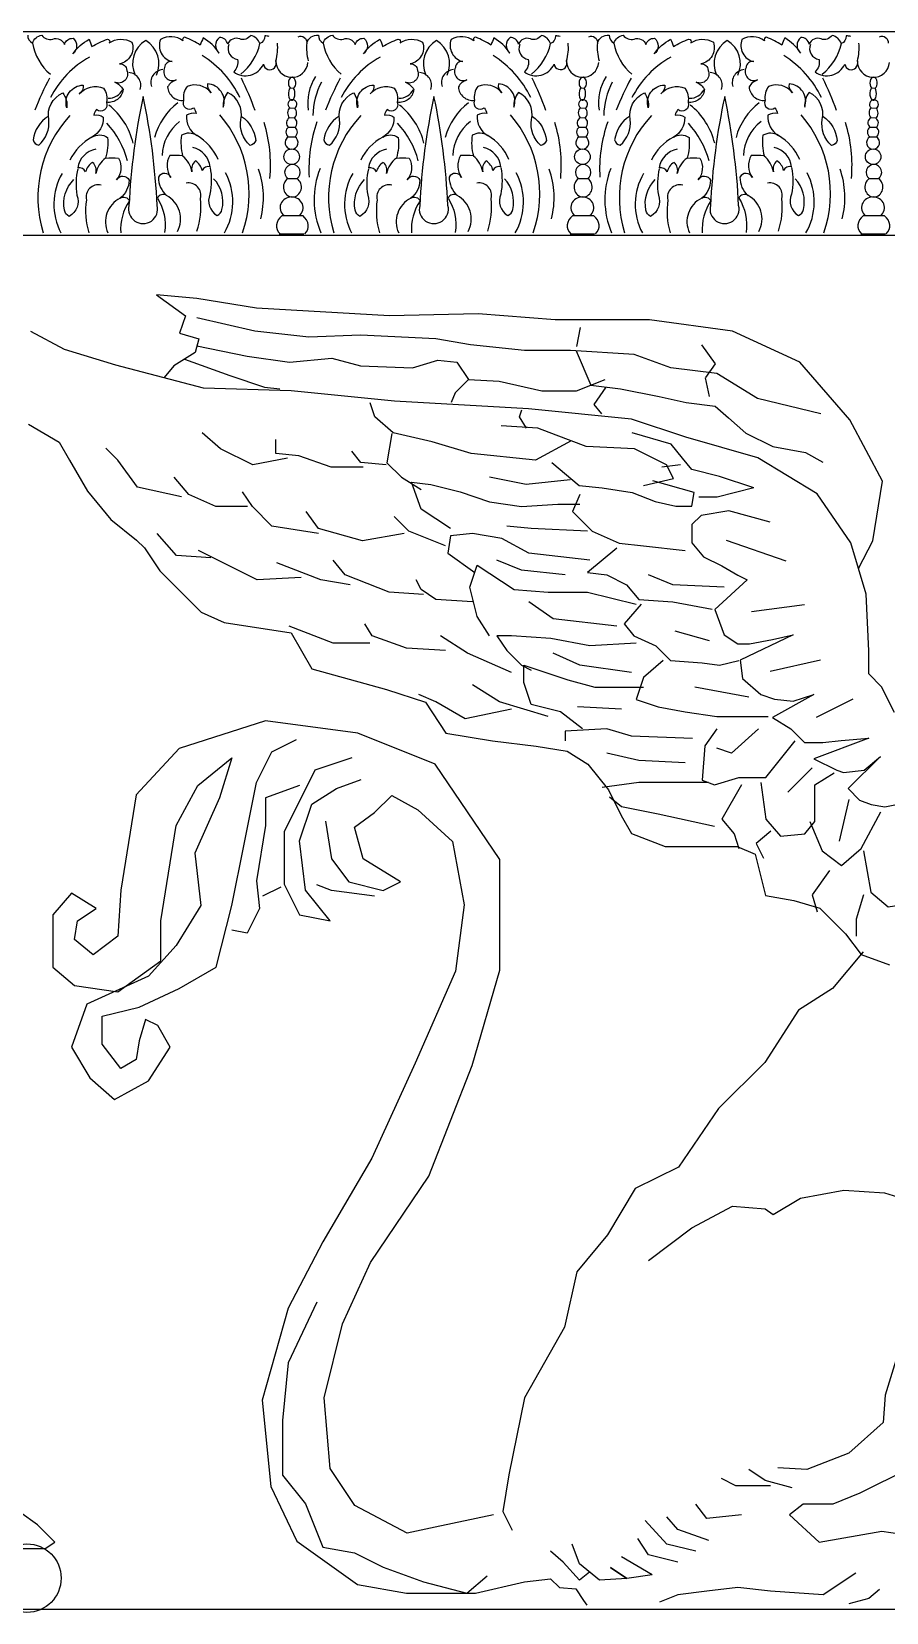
# Model space of a CAD drawing. Extents: x 225 to 2401, y 148 to 3508.
# Drawn here: x 1022.2 to 1190.1, y 2697.9 to 3008.5 of the extents above; entities that cross this region are included whole.
import ezdxf

# ---------------------------------------------------------------- set-up
doc = ezdxf.new("R2010")
doc.units = 0
doc.header["$LTSCALE"] = 10
doc.header["$MEASUREMENT"] = 0
doc.layers.add('7', color=7, linetype='CONTINUOUS')
doc.layers.add('BH', color=3, linetype='CONTINUOUS')

msp = doc.modelspace()

# ---------------------------------------------------------------- linework, layer by layer
at = {"layer": '7'}
for p, q in [((497.43, 3008.47), (1384.05, 3008.47)), ((527.43, 2968.47), (1389.6, 2968.47)), ((487.43, 2698.47), (1429, 2698.47))]:
    msp.add_line(p, q, dxfattribs=at)
at = {"layer": 'BH'}
for p, q in [((1073.01, 2997.43), (1073.69, 2997.34)), ((1130.12, 2997.43), (1130.81, 2997.34)), ((1187.23, 2997.43), (1187.92, 2997.34)), ((1073.85, 2991.46), (1072.88, 2991.52)), ((1072.93, 2993.48), (1073.93, 2993.43)), ((1130.97, 2991.46), (1129.99, 2991.52)), ((1130.04, 2993.48), (1131.04, 2993.43)), ((1188.08, 2991.46), (1187.11, 2991.52)), ((1187.16, 2993.48), (1188.15, 2993.43)), ((1072.7, 2989.68), (1073.93, 2989.68)), ((1129.82, 2989.68), (1131.04, 2989.68)), ((1186.93, 2989.68), (1188.15, 2989.68)), ((1072.71, 2987.78), (1073.91, 2987.78)), ((1129.82, 2987.78), (1131.03, 2987.78)), ((1186.94, 2987.78), (1188.14, 2987.78)), ((1072.56, 2979.58), (1074.37, 2979.58)), ((1129.68, 2979.58), (1131.49, 2979.58)), ((1186.79, 2979.58), (1188.6, 2979.58)), ((1071.43, 2972.31), (1075.5, 2972.31)), ((1128.54, 2972.31), (1132.61, 2972.31)), ((1185.66, 2972.31), (1189.73, 2972.31)), ((1070.89, 2968.74), (1075.72, 2968.74)), ((1128, 2968.74), (1132.84, 2968.74)), ((1185.12, 2968.74), (1189.95, 2968.74))]:
    msp.add_line(p, q, dxfattribs=at)
for points in [[(1021.47, 3007.77, 0.302947), (1022.39, 3006.23, -0.267769), (1024.23, 3007.77, 0.320201), (1026.38, 3007, -0.413917), (1028.69, 3005.93, -0.358749), (1030.38, 3007.15, -0.480097), (1030.31, 3004.08, -0.117233), (1033.54, 3006.96, -0.029411), (1034.08, 3005.52, -0.069387), (1037.13, 3006.96, -0.618313), (1037.49, 3006.24, -0.299925), (1041.93, 3006.37, -0.456104), (1039.47, 3002.11, -0.463773), (1040.91, 3000.86, -0.692986), (1038.57, 2998.52, -0.194352), (1040.19, 2997.09, -0.42783), (1036.95, 2994.58, -0.780584), (1034.98, 2993.14, 0.133997), (1034.44, 2992.06, -0.199452), (1036.3, 2991.66, -0.293733), (1034.09, 2987.73, -0.295023), (1037.15, 2987.68, -0.100371), (1036.77, 2983.63, -0.049108), (1039.29, 2983.63, -0.301721), (1038.93, 2979.32, -0.652797), (1041.37, 2979.27, -0.220319), (1039.65, 2975.74, -0.467713), (1041.44, 2975.2, 0.168884), (1039.75, 2968.92, 0.168884)], [(1068.93, 3007.5, 0.106247), (1068.04, 3007.61, -0.302947), (1067.07, 3006.11, 0.267769), (1065.28, 3007.71, -0.320201), (1063.11, 3007.02, 0.413917), (1060.76, 3006.03, 0.358749), (1059.12, 3007.31, 0.480097), (1059.08, 3004.24, 0.117233), (1055.95, 3007.23, 0.029411), (1055.36, 3005.81, 0.069387), (1052.36, 3007.35, 0.618313), (1051.97, 3006.65, 0.299925), (1047.55, 3006.93, 0.456104), (1049.85, 3002.59, 0.463773), (1048.37, 3001.39, 0.692986), (1050.63, 2998.97, 0.194352), (1048.96, 2997.6, 0.42783), (1052.1, 2994.97, 0.780584), (1054.03, 2993.47, -0.133997), (1054.53, 2992.37, 0.199452), (1052.65, 2992.04, 0.293733), (1054.73, 2988.03, 0.295023), (1051.67, 2988.09, 0.100371), (1051.9, 2984.03, 0.049108), (1049.39, 2984.12, 0.301721), (1049.59, 2979.8, 0.652797), (1047.15, 2979.84, 0.220319), (1048.75, 2976.24, 0.467713), (1046.94, 2975.76, -0.179513), (1048.36, 2969.02)], [(1074.59, 3007.46, -0.573429), (1076.28, 3006.23, -0.36977), (1078.58, 3007.77, 0.302947), (1079.5, 3006.23, -0.267769), (1081.34, 3007.77, 0.320201), (1083.5, 3007, -0.413917), (1085.8, 3005.93, -0.358749), (1087.49, 3007.15, -0.480097), (1087.42, 3004.08, -0.117233), (1090.66, 3006.96, -0.029411), (1091.19, 3005.52, -0.069387), (1094.25, 3006.96, -0.618313), (1094.61, 3006.24, -0.299925), (1099.04, 3006.37, -0.456104), (1096.58, 3002.11, -0.463773), (1098.02, 3000.86, -0.692986), (1095.68, 2998.52, -0.194352), (1097.3, 2997.09, -0.42783), (1094.07, 2994.58, -0.780584), (1092.09, 2993.14, 0.133997), (1091.55, 2992.06, -0.199452), (1093.42, 2991.66, -0.293733), (1091.2, 2987.73, -0.295023), (1094.27, 2987.68, -0.100371), (1093.89, 2983.63, -0.049108), (1096.4, 2983.63, -0.301721), (1096.04, 2979.32, -0.652797), (1098.49, 2979.27, -0.220319), (1096.76, 2975.74, -0.467713), (1098.56, 2975.2, 0.168884), (1096.86, 2968.92, 0.168884)], [(1126.04, 3007.5, 0.106247), (1125.16, 3007.61, -0.302947), (1124.18, 3006.11, 0.267769), (1122.39, 3007.71, -0.320201), (1120.22, 3007.02, 0.413917), (1117.88, 3006.03, 0.358749), (1116.23, 3007.31, 0.480097), (1116.19, 3004.24, 0.117233), (1113.06, 3007.23, 0.029411), (1112.47, 3005.81, 0.069387), (1109.47, 3007.35, 0.618313), (1109.09, 3006.65, 0.299925), (1104.66, 3006.93, 0.456104), (1106.97, 3002.59, 0.463773), (1105.49, 3001.39, 0.692986), (1107.74, 2998.97, 0.194352), (1106.07, 2997.6, 0.42783), (1109.22, 2994.97, 0.780584), (1111.14, 2993.47, -0.133997), (1111.64, 2992.37, 0.199452), (1109.77, 2992.04, 0.293733), (1111.84, 2988.03, 0.295023), (1108.78, 2988.09, 0.100371), (1109.01, 2984.03, 0.049108), (1106.5, 2984.12, 0.301721), (1106.71, 2979.8, 0.652797), (1104.27, 2979.84, 0.220319), (1105.86, 2976.24, 0.467713), (1104.05, 2975.76, -0.179513), (1105.47, 2969.02)], [(1131.7, 3007.46, -0.573429), (1133.39, 3006.23, -0.36977), (1135.69, 3007.77, 0.302947), (1136.62, 3006.23, -0.267769), (1138.46, 3007.77, 0.320201), (1140.61, 3007, -0.413917), (1142.91, 3005.93, -0.358749), (1144.6, 3007.15, -0.480097), (1144.54, 3004.08, -0.117233), (1147.77, 3006.96, -0.029411), (1148.31, 3005.52, -0.069387), (1151.36, 3006.96, -0.618313), (1151.72, 3006.24, -0.299925), (1156.16, 3006.37, -0.456104), (1153.7, 3002.11, -0.463773), (1155.13, 3000.86, -0.692986), (1152.8, 2998.52, -0.194352), (1154.41, 2997.09, -0.42783), (1151.18, 2994.58, -0.780584), (1149.21, 2993.14, 0.133997), (1148.67, 2992.06, -0.199452), (1150.53, 2991.66, -0.293733), (1148.31, 2987.73, -0.295023), (1151.38, 2987.68, -0.100371), (1151, 2983.63, -0.049108), (1153.52, 2983.63, -0.301721), (1153.16, 2979.32, -0.652797), (1155.6, 2979.27, -0.220319), (1153.88, 2975.74, -0.467713), (1155.67, 2975.2, 0.168884), (1153.98, 2968.92, 0.168884)], [(1183.16, 3007.5, 0.106247), (1182.27, 3007.61, -0.302947), (1181.3, 3006.11, 0.267769), (1179.51, 3007.71, -0.320201), (1177.33, 3007.02, 0.413917), (1174.99, 3006.03, 0.358749), (1173.35, 3007.31, 0.480097), (1173.31, 3004.24, 0.117233), (1170.18, 3007.23, 0.029411), (1169.59, 3005.81, 0.069387), (1166.59, 3007.35, 0.618313), (1166.2, 3006.65, 0.299925), (1161.77, 3006.93, 0.456104), (1164.08, 3002.59, 0.463773), (1162.6, 3001.39, 0.692986), (1164.85, 2998.97, 0.194352), (1163.19, 2997.6, 0.42783), (1166.33, 2994.97, 0.780584), (1168.26, 2993.47, -0.133997), (1168.76, 2992.37, 0.199452), (1166.88, 2992.04, 0.293733), (1168.96, 2988.03, 0.295023), (1165.89, 2988.09, 0.100371), (1166.13, 2984.03, 0.049108), (1163.61, 2984.12, 0.301721), (1163.82, 2979.8, 0.652797), (1161.38, 2979.84, 0.220319), (1162.98, 2976.24, 0.467713), (1161.16, 2975.76, -0.179513), (1162.59, 2969.02)], [(1188.81, 3007.46, -0.573429), (1190.5, 3006.23, -0.36977)], [(1061, 3005.93, 0.489215), (1062.69, 3003.01, -0.259356), (1061.93, 3000.56, 0.482736), (1067.76, 3002.09, 1.111791), (1070.22, 3002.7, 0.967638), (1076.52, 3002.4)], [(1118.12, 3005.93, 0.489215), (1119.81, 3003.01, -0.259356), (1119.04, 3000.56, 0.482736), (1124.88, 3002.09, 1.111791), (1127.33, 3002.7, 0.967638), (1133.63, 3002.4)], [(1175.23, 3005.93, 0.489215), (1176.92, 3003.01, -0.259356), (1176.15, 3000.56, 0.482736), (1181.99, 3002.09, 1.111791), (1184.45, 3002.7, 0.967638), (1190.75, 3002.4)], [(1025.46, 2991.81, 0.218051), (1022.54, 2987.21, 0.291227), (1023.62, 2986.13, 0.247652), (1025.61, 2991.2, -0.353304), (1028.38, 2996.41, -0.188849), (1029.15, 2993.5, -0.504035), (1032.37, 2997.95, -0.287044), (1031.6, 2996.26, -0.324874), (1036.37, 2997.33, -0.203571), (1036.95, 2994.58)], [(1063.49, 2991.81, -0.218051), (1066.25, 2987.1, -0.291227), (1065.14, 2986.07, -0.247652), (1063.32, 2991.2, 0.353304), (1060.74, 2996.51, 0.188849), (1059.87, 2993.62, 0.504035), (1056.8, 2998.18, 0.287044), (1057.51, 2996.47, 0.324874), (1052.79, 2997.71, 0.203571), (1052.1, 2994.97)], [(1082.57, 2991.81, 0.218051), (1079.66, 2987.21, 0.291227), (1080.73, 2986.13, 0.247652), (1082.73, 2991.2, -0.353304), (1085.49, 2996.41, -0.188849), (1086.26, 2993.5, -0.504035), (1089.49, 2997.95, -0.287044), (1088.72, 2996.26, -0.324874), (1093.48, 2997.33, -0.203571), (1094.07, 2994.58)], [(1120.61, 2991.81, -0.218051), (1123.36, 2987.1, -0.291227), (1122.25, 2986.07, -0.247652), (1120.43, 2991.2, 0.353304), (1117.85, 2996.51, 0.188849), (1116.98, 2993.62, 0.504035), (1113.92, 2998.18, 0.287044), (1114.62, 2996.47, 0.324874), (1109.9, 2997.71, 0.203571), (1109.22, 2994.97)], [(1139.69, 2991.81, 0.218051), (1136.77, 2987.21, 0.291227), (1137.84, 2986.13, 0.247652), (1139.84, 2991.2, -0.353304), (1142.61, 2996.41, -0.188849), (1143.37, 2993.5, -0.504035), (1146.6, 2997.95, -0.287044), (1145.83, 2996.26, -0.324874), (1150.59, 2997.33, -0.203571), (1151.18, 2994.58)], [(1177.72, 2991.81, -0.218051), (1180.48, 2987.1, -0.291227), (1179.36, 2986.07, -0.247652), (1177.55, 2991.2, 0.353304), (1174.97, 2996.51, 0.188849), (1174.1, 2993.62, 0.504035), (1171.03, 2998.18, 0.287044), (1171.74, 2996.47, 0.324874), (1167.02, 2997.71, 0.203571), (1166.33, 2994.97)], [(1031.3, 2981.53, 0.096318), (1031.14, 2976.31, -0.374381), (1029.61, 2972.17, -0.265598), (1028.69, 2973.4, -0.255221), (1030.53, 2979.38, -0.255221)], [(1057.3, 2981.74, -0.096318), (1057.27, 2976.52, 0.374381), (1058.66, 2972.32, 0.265598), (1059.63, 2973.52, 0.255221), (1057.99, 2979.56, 0.255221)], [(1088.41, 2981.53, 0.096318), (1088.26, 2976.31, -0.374381), (1086.72, 2972.17, -0.265598), (1085.8, 2973.4, -0.255221), (1087.64, 2979.38, -0.255221)], [(1114.41, 2981.74, -0.096318), (1114.39, 2976.52, 0.374381), (1115.78, 2972.32, 0.265598), (1116.74, 2973.52, 0.255221), (1115.11, 2979.56, 0.255221)], [(1145.52, 2981.53, 0.096318), (1145.37, 2976.31, -0.374381), (1143.83, 2972.17, -0.265598), (1142.91, 2973.4, -0.255221), (1144.76, 2979.38, -0.255221)], [(1171.53, 2981.74, -0.096318), (1171.5, 2976.52, 0.374381), (1172.89, 2972.32, 0.265598), (1173.85, 2973.52, 0.255221), (1172.22, 2979.56, 0.255221)]]:
    msp.add_lwpolyline(points, format="xyb", dxfattribs=at)
for points in [[(1044.16, 2995.75, 0.041023), (1041.36, 2974.31, 1.289902), (1046.9, 2974.31, 0.038997)], [(1101.28, 2995.75, 0.041023), (1098.48, 2974.31, 1.289902), (1104.02, 2974.31, 0.038997)], [(1158.39, 2995.75, 0.041023), (1155.59, 2974.31, 1.289902), (1161.13, 2974.31, 0.038997)]]:
    msp.add_lwpolyline(points, format="xyb", close=True, dxfattribs=at)
at = {"layer": 'BH', "color": 7}
for points in [[(1184.66, 2902.99), (1187.51, 2908.4), (1189.4, 2920.11), (1182.97, 2932.21), (1173.13, 2943.54), (1159.89, 2949.59), (1143.62, 2951.86), (1125.09, 2951.86), (1109.95, 2952.99), (1092.55, 2952.61), (1066.44, 2954.12), (1054.72, 2956.01), (1046.77, 2956.77), (1052.45, 2952.61), (1051.31, 2949.21), (1055.09, 2948.08), (1054.34, 2945.43), (1050.18, 2942.79), (1048.28, 2940.52)], [(1191.75, 2874.66), (1189.22, 2879.72), (1186.69, 2882.25), (1186.69, 2886.8), (1186.18, 2897.93), (1183.14, 2908.05), (1176.56, 2917.66), (1164.91, 2924.74), (1150.73, 2928.79), (1140.1, 2932.33), (1119.84, 2934.36), (1093.5, 2935.87), (1073.24, 2937.9), (1056.02, 2938.4), (1038.8, 2942.95), (1028.68, 2945.99), (1022.09, 2949.53)], [(1021.59, 2931.32), (1027.66, 2927.78), (1029.69, 2924.24), (1033.23, 2918.17), (1037.79, 2912.6), (1042.86, 2908.56), (1044.38, 2907.04), (1047.41, 2902.49), (1055.52, 2894.39), (1060.08, 2892.37), (1073.24, 2890.35), (1077.3, 2883.26), (1091.98, 2879.22), (1099.58, 2876.69), (1103.63, 2870.62), (1112.75, 2869.1), (1121.36, 2868.09), (1127.43, 2867.08), (1131.49, 2864.55), (1135.54, 2859.49), (1138.07, 2854.43), (1140.1, 2850.89), (1146.68, 2848.36), (1160.86, 2848.36), (1164.4, 2846.84), (1166.43, 2838.75), (1172, 2837.74), (1177.07, 2836.22), (1182.13, 2831.16), (1185.17, 2827.11), (1190.74, 2825.09)], [(1112.99, 2717.04), (1101.49, 2714.62), (1096.04, 2713.41), (1085.75, 2718.85), (1080.91, 2726.11), (1079.7, 2740.02), (1083.33, 2754.53), (1088.78, 2766.62), (1100.28, 2783.55), (1108.75, 2805.31), (1114.2, 2824.05), (1114.2, 2845.82), (1101.49, 2864.56), (1086.35, 2870.61), (1068.2, 2873.02), (1051.25, 2867.58), (1042.77, 2858.51), (1039.75, 2839.77), (1039.14, 2830.7), (1034.3, 2827.08), (1030.67, 2830.1), (1031.27, 2833.73), (1034.9, 2836.14), (1030.06, 2839.17), (1026.43, 2834.94), (1026.43, 2824.66), (1030.67, 2821.03), (1039.14, 2819.82), (1047.62, 2825.87), (1047.62, 2833.73), (1050.64, 2852.47), (1054.88, 2860.33), (1061.54, 2865.77)], [(1061.54, 2865.77), (1059.12, 2857.91), (1054.27, 2847.03), (1055.48, 2836.75), (1050.64, 2828.89), (1045.19, 2822.84), (1033.09, 2817.4), (1030.06, 2808.94), (1033.69, 2802.89), (1038.54, 2798.66), (1045.19, 2802.29), (1049.43, 2808.94), (1047.01, 2813.17), (1044.59, 2814.38), (1043.38, 2810.15), (1042.77, 2806.52), (1039.75, 2804.71), (1036.11, 2809.54), (1036.11, 2814.98), (1043.38, 2816.8), (1051.25, 2820.43), (1058.51, 2824.66), (1061.54, 2836.75), (1063.96, 2848.84), (1066.38, 2860.93), (1069.41, 2866.98), (1074.25, 2869.4)], [(1085.14, 2865.77), (1077.88, 2863.35), (1071.83, 2851.26), (1071.83, 2840.98), (1074.85, 2834.94), (1080.91, 2833.73), (1076.06, 2839.77), (1074.85, 2849.45), (1077.27, 2856.7), (1082.12, 2859.72), (1086.96, 2861.54)], [(1074.85, 2860.33), (1068.2, 2857.91), (1068.2, 2852.47), (1066.38, 2841.59), (1066.98, 2836.14), (1064.56, 2831.31), (1061.54, 2831.91)], [(1094.72, 2841.41), (1087.35, 2845.94), (1085.65, 2852.17), (1089.62, 2855), (1093.02, 2858.39), (1098.12, 2855.56), (1104.92, 2849.34), (1107.18, 2836.89), (1105.48, 2823.87), (1097.55, 2805.76), (1089.05, 2787.09), (1079.42, 2770.67), (1072.62, 2757.66), (1067.52, 2739.55), (1069.22, 2722.57), (1074.32, 2711.82), (1086.22, 2703.33), (1095.85, 2701.63), (1109.45, 2701.63), (1119.08, 2703.89), (1124.18, 2704.46)], [(1079.99, 2853.3), (1081.12, 2845.94), (1084.52, 2841.41), (1091.32, 2839.72), (1094.72, 2841.41)], [(1089.62, 2838.59), (1081.12, 2839.72), (1078.29, 2840.85)], [(1185.62, 2827.68), (1179.57, 2820.43), (1172.91, 2816.19), (1166.25, 2805.92), (1157.17, 2796.85), (1149.31, 2785.36), (1140.83, 2781.13), (1135.38, 2772.06), (1129.33, 2764.8), (1126.91, 2753.92), (1119.04, 2740.02), (1116.01, 2724.9), (1114.8, 2717.65), (1116.62, 2714.02)], [(1143.41, 2767.02), (1151.94, 2773.4), (1159.93, 2777.66), (1166.32, 2777.13), (1167.92, 2776.06), (1173.25, 2779.26), (1181.77, 2780.85), (1189.76, 2780.32), (1198.28, 2777.66)], [(1194.55, 2726.05), (1184.96, 2721.26), (1179.64, 2719.13), (1173.78, 2719.13), (1171.11, 2717), (1176.97, 2711.68), (1189.23, 2713.81), (1199.88, 2712.22)]]:
    msp.add_lwpolyline(points, dxfattribs=at)
at = {"layer": 'BH'}
for points in [[(1177.29, 2933.34), (1164.81, 2936.36), (1156.86, 2941.28), (1147.78, 2942.41), (1140.6, 2945.05), (1128.11, 2945.81), (1119.03, 2945.81), (1108.44, 2946.94), (1101.63, 2948.08), (1086.87, 2948.83), (1076.66, 2948.45), (1066.07, 2949.59), (1054.72, 2952.23)], [(1130, 2950.34), (1129.25, 2946.57)], [(1054.72, 2946.75), (1064.55, 2944.68), (1072.88, 2943.54), (1081.2, 2944.3), (1086.87, 2942.79), (1097.09, 2942.41), (1102.01, 2943.92), (1105.79, 2943.54), (1108.06, 2940.14), (1114.11, 2939.76), (1122.44, 2937.87), (1129.25, 2937.87), (1134.92, 2940.14)], [(1129.2, 2945.74), (1132.08, 2939.01), (1137.95, 2938.25), (1145.51, 2936.74), (1150.81, 2935.61), (1156.49, 2934.85), (1159.13, 2932.58), (1162.54, 2929.56), (1167.84, 2926.92), (1174.27, 2925.78), (1177.67, 2923.89)], [(1153.84, 2946.94), (1156.49, 2943.16), (1154.59, 2940.52)], [(1052.26, 2944.11), (1061.15, 2940.9), (1067.96, 2938.63), (1070.98, 2938.25)], [(1108.06, 2940.14), (1105.41, 2937.5), (1104.66, 2935.61)], [(1135.02, 2938.63), (1132.65, 2935.23), (1134.16, 2933.34)], [(1154.54, 2940.44), (1155.35, 2936.74)], [(1128.23, 2928.07), (1121.23, 2924.23), (1108.59, 2925.59), (1100.91, 2927.84), (1093.24, 2929.65), (1089.63, 2932.8), (1088.72, 2935.51)], [(1119.43, 2930.55), (1118.07, 2932.8), (1118.53, 2934.16)], [(1072.47, 2924.68), (1065.69, 2923.33), (1059.37, 2926.49), (1055.76, 2929.65)], [(1092.98, 2929.53), (1092.02, 2923.77), (1094.91, 2920.9), (1098.75, 2918.5)], [(1142.46, 2919.27), (1148.33, 2920.63), (1146.97, 2923.33), (1140.65, 2926.49), (1131.17, 2926.94), (1125.3, 2929.19), (1121.69, 2930.55), (1114.46, 2931)], [(1164.13, 2918.82), (1157.36, 2921.08), (1151.94, 2922.43), (1150.13, 2924.68), (1147.88, 2927.39), (1140.2, 2929.65)], [(1051.68, 2917.06), (1043.04, 2918.98), (1039.2, 2924.25), (1036.79, 2926.65)], [(1087.37, 2922.88), (1081.05, 2922.88), (1074.72, 2925.14), (1070.21, 2925.59), (1070.21, 2928.29)], [(1091.88, 2923.33), (1086.92, 2923.78), (1085.11, 2926.04)], [(1124.4, 2923.78), (1129.81, 2919.27), (1134.33, 2918.82), (1140.2, 2917.92), (1144.72, 2916.11), (1148.78, 2915.21), (1151.94, 2915.21), (1152.39, 2917.92), (1144.26, 2920.17)], [(1149.68, 2923.33), (1146.07, 2922.88)], [(1064.65, 2915.14), (1058.41, 2915.14), (1053.12, 2917.54), (1050.24, 2920.9)], [(1104.51, 2910.82), (1098.75, 2914.66), (1096.83, 2919.94), (1100.67, 2919.46), (1106.43, 2918.02), (1112.2, 2916.1), (1118.44, 2915.14), (1125.64, 2915.62), (1129.96, 2915.62)], [(1128.04, 2920.42), (1119.4, 2919.46), (1112.2, 2920.9)], [(1078.58, 2909.86), (1069.45, 2911.3), (1065.61, 2915.14), (1063.69, 2918.02)], [(1129.96, 2917.54), (1128.52, 2914.18), (1132.37, 2910.34), (1137.65, 2907.94), (1142.45, 2907.46), (1150.62, 2906.5)], [(1164.13, 2918.82), (1156.91, 2917.02), (1153.3, 2917.02)], [(1095.39, 2909.86), (1087.22, 2908.42), (1078.58, 2910.82), (1076.18, 2914.18)], [(1167.29, 2912.06), (1159.17, 2914.31), (1153.75, 2913.41), (1151.94, 2911.6), (1151.94, 2908), (1154.2, 2905.29), (1157.81, 2903.49), (1160.97, 2901.68), (1162.78, 2900.78), (1156.46, 2894.92), (1158.26, 2889.96), (1160.97, 2888.15), (1163.23, 2888.15), (1167.75, 2889.05), (1171.81, 2889.96), (1161.42, 2884.99), (1161.88, 2881.39), (1165.49, 2878.23), (1168.2, 2877.33), (1171.81, 2876.88), (1175.87, 2878.23), (1167.75, 2873.72), (1171.36, 2871.46), (1174.07, 2868.76), (1177.68, 2868.76), (1181.29, 2869.21), (1186.71, 2869.66), (1175.87, 2865.6), (1180.39, 2863.34), (1181.74, 2862.89), (1185.81, 2863.34), (1188.97, 2866.05), (1182.65, 2859.74), (1184.9, 2857.48), (1187.16, 2856.58), (1189.87, 2856.13), (1192.13, 2856.58)], [(1103.55, 2907.46), (1096.35, 2910.34), (1093.46, 2913.22)], [(1131.41, 2910.34), (1120.36, 2910.82), (1115.56, 2911.3)], [(1057.45, 2905.07), (1050.72, 2905.55), (1046.88, 2909.86)], [(1131.89, 2904.59), (1119.88, 2906.02), (1114.6, 2908.9), (1108.83, 2909.86), (1104.51, 2909.38), (1104.03, 2906.02), (1109.31, 2902.19)], [(1170.45, 2904.39), (1158.71, 2908.45)], [(1075.21, 2901.23), (1066.57, 2900.75), (1060.81, 2903.63), (1055.04, 2906.5)], [(1099.23, 2897.87), (1092.5, 2898.35), (1083.86, 2901.71), (1081.46, 2904.59)], [(1127.08, 2901.71), (1118.44, 2902.67), (1113.64, 2904.59)], [(1137.17, 2906.98), (1131.41, 2902.19), (1135.25, 2901.71), (1139.09, 2899.79), (1141.49, 2896.91), (1148.21, 2896.43), (1155.9, 2894.99)], [(1084.82, 2899.79), (1079.06, 2900.75), (1070.41, 2904.11)], [(1112.2, 2889.72), (1109.79, 2893.55), (1108.35, 2899.31), (1109.79, 2903.63), (1117, 2898.83), (1123.72, 2898.35), (1131.41, 2898.35), (1141.01, 2895.95)], [(1158.3, 2899.31), (1148.21, 2899.79), (1143.41, 2901.71)], [(1108.83, 2896.43), (1101.63, 2896.91), (1098.75, 2898.83), (1097.79, 2900.75)], [(1137.17, 2891.63), (1124.68, 2893.07), (1119.88, 2896.43)], [(1141.97, 2895.95), (1138.61, 2892.11), (1140.53, 2889.72), (1144.85, 2887.8), (1147.73, 2884.92), (1153.98, 2884.44), (1157.34, 2883.96), (1161.18, 2884.92)], [(1174.07, 2895.82), (1163.68, 2894.47)], [(1103.55, 2886.84), (1095.87, 2887.32), (1089.14, 2889.72), (1087.7, 2892.11)], [(1088.66, 2888.28), (1081.46, 2888.28), (1072.81, 2891.63)], [(1116.52, 2882.52), (1107.87, 2886.36), (1102.59, 2889.72)], [(1141.01, 2888.28), (1131.89, 2887.8), (1124.2, 2889.24), (1116.52, 2889.72), (1113.64, 2889.72), (1115.56, 2886.84), (1118.44, 2883.96), (1120.36, 2883)], [(1155.42, 2888.76), (1148.69, 2890.67)], [(1140.05, 2882.52), (1129.96, 2883.96), (1124.68, 2886.36)], [(1130.45, 2871.49), (1126.12, 2874.84), (1120.36, 2876.28), (1118.92, 2880.6), (1118.92, 2883.96), (1127.56, 2881.08), (1132.85, 2879.64), (1138.13, 2879.64), (1142.45, 2879.64)], [(1146.29, 2884.92), (1142.45, 2881.56), (1141.01, 2877.24), (1145.33, 2875.8), (1150.62, 2874.84), (1156.86, 2873.89), (1160.22, 2873.89), (1166.94, 2873.89)], [(1177.23, 2884.99), (1167.29, 2882.74)], [(1123.72, 2873.89), (1114.12, 2876.76), (1108.83, 2880.12)], [(1163.1, 2877.72), (1152.54, 2879.64)], [(1116.52, 2875.32), (1107.39, 2873.41), (1101.63, 2876.76), (1098.27, 2878.2)], [(1183.55, 2877.33), (1176.33, 2873.72)], [(1138.13, 2875.32), (1129.48, 2875.8)], [(1152.06, 2869.57), (1140.05, 2870.05), (1135.25, 2871.49), (1127.08, 2871.01), (1127.08, 2869.09)], [(1156.86, 2871.49), (1154.46, 2868.13), (1153.98, 2861.41), (1156.38, 2860.45), (1161.18, 2861.89), (1166.46, 2861.89), (1172.23, 2869.09)], [(1165.02, 2871.49), (1159.74, 2866.69), (1156.86, 2867.65)], [(1150.62, 2864.77), (1141.49, 2865.25), (1135.25, 2866.69)], [(1155.18, 2860.93), (1146.77, 2860.93), (1141.49, 2860.93), (1134.29, 2859.97)], [(1165.5, 2860.93), (1166.46, 2853.74), (1169.35, 2850.38), (1174.15, 2850.86), (1176.07, 2853.26), (1176.07, 2860.45), (1179.91, 2862.85)], [(1175.59, 2863.81), (1170.79, 2859.01)], [(1156.38, 2852.3), (1145.33, 2854.7), (1138.13, 2856.14), (1135.73, 2858.06)], [(1161.66, 2860.45), (1157.82, 2853.74), (1160.22, 2850.86), (1161.18, 2847.98)], [(1175.11, 2853.26), (1177.51, 2847.5), (1181.35, 2844.62), (1185.19, 2847.98), (1189.04, 2855.18)], [(1182.79, 2857.58), (1180.87, 2849.42)], [(1167.43, 2851.34), (1164.54, 2848.94), (1165.98, 2846.06)], [(1185.68, 2847.5), (1187.12, 2839.35), (1190.48, 2836.47), (1193.36, 2836.95), (1195.28, 2842.22), (1198.16, 2850.86)], [(1178.95, 2843.66), (1175.59, 2838.87), (1176.55, 2835.51)], [(1071.22, 2840.38), (1067.59, 2838.56)], [(1185.68, 2838.87), (1184.23, 2834.07), (1184.23, 2830.71)], [(911.78, 2767.24), (911.47, 2758.54), (908.67, 2748.3), (905.25, 2741.47), (902.14, 2729.05), (897.17, 2721.6), (893.44, 2716.01), (890.33, 2712.9), (889.4, 2710.42), (1024.92, 2710.42), (1026.79, 2711.66), (1023.37, 2715.08), (1019.95, 2717.56), (1014.66, 2722.22), (1009.07, 2730.91), (1005.03, 2741.78), (1002.54, 2752.02), (1000.99, 2762.27), (1001.3, 2767.55)], [(1193.47, 2769.81), (1195.25, 2763.39), (1193.47, 2754.83), (1192.04, 2747.33), (1189.89, 2740.55), (1189.54, 2735.2), (1182.75, 2729.13), (1174.53, 2725.92), (1168.82, 2726.28)], [(1078.29, 2758.79), (1072.62, 2746.9), (1071.49, 2735.59), (1071.49, 2724.83), (1076.02, 2719.17), (1079.42, 2710.68), (1085.65, 2709.55), (1091.32, 2706.72), (1099.25, 2703.89), (1107.75, 2701.63), (1111.72, 2705.03)], [(1167.39, 2722.71), (1160.6, 2722.71), (1157.74, 2724.14)], [(1171.67, 2722.35), (1166.32, 2723.78), (1163.1, 2725.92)], [(1161.67, 2717), (1154.88, 2716.29), (1152.74, 2719.14)], [(1152.74, 2709.87), (1147.02, 2711.29), (1142.74, 2715.93)], [(1155.24, 2712.01), (1149.17, 2714.15), (1147.02, 2716.65)], [(1149.17, 2707.72), (1143.45, 2709.15), (1141.31, 2712.36)], [(1131.84, 2705.76), (1129.88, 2704.16), (1126.66, 2707.72), (1124.16, 2709.87)], [(1135.95, 2706.65), (1139.16, 2704.51), (1133.81, 2704.16), (1129.88, 2707.37), (1128.45, 2711.29)], [(1144.17, 2705.23), (1138.09, 2708.79)], [(1144.17, 2705.23), (1139.16, 2704.51), (1135.95, 2706.65)], [(1184.18, 2705.58), (1177.75, 2701.3), (1167.39, 2702.01), (1160.96, 2702.73), (1154.88, 2702.01), (1149.17, 2701.3), (1145.6, 2699.87)], [(1124.18, 2704.46), (1125.92, 2702.76), (1129.15, 2702.49), (1130.63, 2700.2), (1131.31, 2699.26)], [(1188.82, 2702.37), (1186.68, 2700.59), (1182.75, 2699.52)]]:
    msp.add_lwpolyline(points, dxfattribs=at)
msp.add_circle((1021.31, 2704.59), 6.73, dxfattribs=at)
for centre, radius, start, end in [((1047.35, 3002.17), 5.28, 120.644, 204.9714), ((1041.97, 3002.17), 5.28, 335.0286, 59.356), ((1104.46, 3002.17), 5.28, 120.644, 204.9714), ((1099.08, 3002.17), 5.28, 335.0286, 59.356), ((1161.58, 3002.17), 5.28, 120.644, 204.9714), ((1156.19, 3002.17), 5.28, 335.0286, 59.356), ((1032.89, 3008.19), 10.69, 190.5743, 229.2736), ((1045.57, 2987.16), 19.47, 25.3712, 58.4251), ((1056.64, 3008.44), 10.69, 308.7189, 347.4182), ((1060.68, 3005.31), 9.89, 344.7101, 5.3403), ((1086.13, 3005.31), 9.89, 174.6597, 195.2899), ((1090.01, 3008.19), 10.69, 190.5743, 229.2736), ((1102.69, 2987.16), 19.47, 25.3712, 58.4251), ((1113.75, 3008.44), 10.69, 308.7189, 347.4182), ((1117.79, 3005.31), 9.89, 344.7101, 5.3403), ((1143.24, 3005.31), 9.89, 174.6597, 195.2899), ((1147.12, 3008.19), 10.69, 190.5743, 229.2736), ((1159.8, 2987.16), 19.47, 25.3712, 58.4251), ((1170.87, 3008.44), 10.69, 308.7189, 347.4182), ((1174.91, 3005.31), 9.89, 344.7101, 5.3403), ((1043.21, 2986.54), 19.47, 119.5674, 152.6213), ((1048.17, 2998.47), 2.53, 94.1522, 198.414), ((1100.32, 2986.54), 19.47, 119.5674, 152.6213), ((1105.28, 2998.47), 2.53, 94.1522, 198.414), ((1157.43, 2986.54), 19.47, 119.5674, 152.6213), ((1162.4, 2998.47), 2.53, 94.1522, 198.414), ((1082.99, 2968.96), 64.78, 152.0457, 158.1827), ((1041.15, 2997.91), 2.53, 341.586, 85.8478), ((1005.2, 2970.99), 64.78, 19.8098, 25.9468), ((1086.07, 2994.5), 9.59, 147.5918, 188.742), ((1092.12, 2991.74), 14.62, 152.166, 179.1075), ((1140.1, 2968.96), 64.78, 152.0457, 158.1827), ((1098.26, 2997.91), 2.53, 341.586, 85.8478), ((1062.32, 2970.99), 64.78, 19.8098, 25.9468), ((1143.18, 2994.5), 9.59, 147.5918, 188.742), ((1149.24, 2991.74), 14.62, 152.166, 179.1075), ((1197.21, 2968.96), 64.78, 152.0457, 158.1827), ((1155.38, 2997.91), 2.53, 341.586, 85.8478), ((1119.43, 2970.99), 64.78, 19.8098, 25.9468), ((1037.39, 2998.38), 2.99, 267.6228, 334.9831), ((1058.82, 2984.24), 12.91, 127.6028, 164.484), ((1094.5, 2998.38), 2.99, 267.6228, 334.9831), ((1115.93, 2984.24), 12.91, 127.6028, 164.484), ((1151.61, 2998.38), 2.99, 267.6228, 334.9831), ((1173.05, 2984.24), 12.91, 127.6028, 164.484), ((1047.11, 2975.88), 23.66, 137.1742, 197.119), ((1028.82, 2983.26), 13.77, 13.7195, 51.5184), ((1041.3, 2976.64), 23.66, 340.9343, 40.8183), ((1104.23, 2975.88), 23.66, 137.1742, 197.119), ((1085.93, 2983.26), 13.77, 13.7195, 51.5184), ((1098.41, 2976.64), 23.66, 340.9343, 40.8183), ((1161.34, 2975.88), 23.66, 137.1742, 197.119), ((1143.05, 2983.26), 13.77, 13.7195, 51.5184), ((1155.52, 2976.64), 23.66, 340.9343, 40.8183), ((1023.99, 2978.48), 17.7, 15.0502, 42.6205), ((1056.49, 2983.87), 8.63, 126.8443, 178.293), ((1040.89, 2982.2), 28.28, 354.802, 17.2332), ((1104.98, 2981.42), 28.28, 160.7593, 183.1905), ((1081.11, 2978.48), 17.7, 15.0502, 42.6205), ((1113.6, 2983.87), 8.63, 126.8443, 178.293), ((1098.01, 2982.2), 28.28, 354.802, 17.2332), ((1162.1, 2981.42), 28.28, 160.7593, 183.1905), ((1138.22, 2978.48), 17.7, 15.0502, 42.6205), ((1170.72, 2983.87), 8.63, 126.8443, 178.293), ((1155.12, 2982.2), 28.28, 354.802, 17.2332), ((1039.24, 2978.46), 10.61, 119.0889, 153.3789), ((1035.66, 2981.04), 4.41, 100.8265, 171.5533), ((1052.93, 2981.4), 4.41, 6.4392, 77.166), ((1049.25, 2978.95), 10.61, 24.6136, 58.9036), ((1096.36, 2978.46), 10.61, 119.0889, 153.3789), ((1092.77, 2981.04), 4.41, 100.8265, 171.5533), ((1110.04, 2981.4), 4.41, 6.4392, 77.166), ((1106.36, 2978.95), 10.61, 24.6136, 58.9036), ((1153.47, 2978.46), 10.61, 119.0889, 153.3789), ((1149.88, 2981.04), 4.41, 100.8265, 171.5533), ((1167.15, 2981.4), 4.41, 6.4392, 77.166), ((1163.48, 2978.95), 10.61, 24.6136, 58.9036), ((1035.67, 2980.22), 2.92, 119.8949, 166.3096), ((1032.91, 2981.22), 2.01, 342.2439, 49.6777), ((1039.95, 2979.45), 5.25, 127.2155, 167.2339), ((1048.58, 2979.96), 5.25, 10.7585, 50.777), ((1055.67, 2981.49), 2.01, 128.3148, 195.7486), ((1052.88, 2980.58), 2.92, 11.6828, 58.0976), ((1056.92, 2980.67), 1.28, 72.2737, 156.7949), ((1092.78, 2980.22), 2.92, 119.8949, 166.3096), ((1090.03, 2981.22), 2.01, 342.2439, 49.6777), ((1097.06, 2979.45), 5.25, 127.2155, 167.2339), ((1105.69, 2979.96), 5.25, 10.7585, 50.777), ((1112.79, 2981.49), 2.01, 128.3148, 195.7486), ((1110, 2980.58), 2.92, 11.6828, 58.0976), ((1114.03, 2980.67), 1.28, 72.2737, 156.7949), ((1149.9, 2980.22), 2.92, 119.8949, 166.3096), ((1147.14, 2981.22), 2.01, 342.2439, 49.6777), ((1154.18, 2979.45), 5.25, 127.2155, 167.2339), ((1162.81, 2979.96), 5.25, 10.7585, 50.777), ((1169.9, 2981.49), 2.01, 128.3148, 195.7486), ((1167.11, 2980.58), 2.92, 11.6828, 58.0976), ((1171.14, 2980.67), 1.28, 72.2737, 156.7949), ((1038.71, 2974.55), 12.11, 149.9859, 207.7537), ((1031.64, 2980.45), 1.28, 21.1976, 105.7188), ((1049.65, 2975.02), 12.11, 329.6999, 28.0066), ((1051.12, 2975.89), 16.65, 345.3705, 19.5419), ((1094.38, 2975.47), 16.65, 158.4505, 203.1719), ((1095.82, 2974.55), 12.11, 149.9859, 207.7537), ((1088.76, 2980.45), 1.28, 21.1976, 105.7188), ((1106.76, 2975.02), 12.11, 329.6999, 28.0066), ((1108.24, 2975.89), 16.65, 345.3705, 19.5419), ((1151.49, 2975.47), 16.65, 158.4505, 203.1719), ((1152.93, 2974.55), 12.11, 149.9859, 207.7537), ((1145.87, 2980.45), 1.28, 21.1976, 105.7188), ((1163.88, 2975.02), 12.11, 329.6999, 28.0066), ((1165.35, 2975.89), 16.65, 345.3705, 19.5419), ((1035.35, 2975.94), 2.43, 76.8245, 193.1175), ((1041.87, 2971.11), 5.13, 115.6231, 205.2887), ((1046.37, 2971.69), 5.13, 331.1903, 62.3694), ((1053.05, 2976.3), 2.43, 344.875, 101.168), ((1040.36, 2974.02), 15.12, 341.5678, 6.2376), ((1092.46, 2975.94), 2.43, 76.8245, 193.1175), ((1098.98, 2971.11), 5.13, 115.6231, 205.2887), ((1103.48, 2971.69), 5.13, 331.1903, 62.3694), ((1110.17, 2976.3), 2.43, 344.875, 101.168), ((1097.48, 2974.02), 15.12, 341.5678, 6.2376), ((1149.58, 2975.94), 2.43, 76.8245, 193.1175), ((1156.1, 2971.11), 5.13, 115.6231, 205.2887), ((1160.6, 2971.69), 5.13, 331.1903, 62.3694), ((1167.28, 2976.3), 2.43, 344.875, 101.168), ((1154.59, 2974.02), 15.12, 341.5678, 6.2376), ((1047.95, 2973.22), 15.12, 171.7549, 196.5497), ((1105.07, 2973.22), 15.12, 171.7549, 196.5497), ((1162.18, 2973.22), 15.12, 171.7549, 196.5497)]:
    msp.add_arc(centre, radius, start, end, dxfattribs=at)
for centre, major_axis, ratio, start_param, end_param in [((1073.4, 2998.37), (0, -1.13), 0.643507, 0.419291, 5.711038), ((1073.32, 2996.28), (0, -1.31), 0.492431, 3.646948, 8.802358), ((1130.51, 2998.37), (0, -1.13), 0.643507, 0.419291, 5.711038), ((1130.43, 2996.28), (0, -1.31), 0.492431, 3.646948, 8.802358), ((1187.63, 2998.37), (0, -1.13), 0.643507, 0.419291, 5.711038), ((1187.55, 2996.28), (0, -1.31), 0.492431, 3.646948, 8.802358), ((1073.47, 2994.19), (-0.887, 0), 1, 2.113406, 7.2017), ((1130.58, 2994.19), (-0.887, 0), 1, 2.113406, 7.2017), ((1187.7, 2994.19), (-0.887, 0), 1, 2.113406, 7.2017), ((1073.32, 2990.54), (0, -1.08), 0.951401, 3.582782, 5.639701), ((1073.4, 2992.48), (0, -1.18), 0.750615, 3.697414, 5.658901), ((1073.4, 2992.48), (0, -1.18), 0.750615, 6.821838, 8.7866), ((1073.32, 2990.54), (0, -1.08), 0.951401, 0.635968, 2.591907), ((1130.43, 2990.54), (0, -1.08), 0.951401, 3.582782, 5.639701), ((1130.51, 2992.48), (0, -1.18), 0.750615, 3.697414, 5.658901), ((1130.51, 2992.48), (0, -1.18), 0.750615, 6.821838, 8.7866), ((1130.43, 2990.54), (0, -1.08), 0.951401, 0.635968, 2.591907), ((1187.55, 2990.54), (0, -1.08), 0.951401, 3.582782, 5.639701), ((1187.63, 2992.48), (0, -1.18), 0.750615, 3.697414, 5.658901), ((1187.63, 2992.48), (0, -1.18), 0.750615, 6.821838, 8.7866), ((1187.55, 2990.54), (0, -1.08), 0.951401, 0.635968, 2.591907), ((1073.31, 2988.73), (-1.13, 0), 1, 5.281494, 7.289997), ((1073.31, 2988.73), (-1.13, 0), 1, 2.134781, 4.135384), ((1130.42, 2988.73), (-1.13, 0), 1, 5.281494, 7.289997), ((1130.42, 2988.73), (-1.13, 0), 1, 2.134781, 4.135384), ((1187.54, 2988.73), (-1.13, 0), 1, 5.281494, 7.289997), ((1187.54, 2988.73), (-1.13, 0), 1, 2.134781, 4.135384), ((1073.31, 2986.64), (-1.29, 0), 1, 5.199118, 10.508845), ((1130.42, 2986.64), (-1.29, 0), 1, 5.199118, 10.508845), ((1187.54, 2986.64), (-1.29, 0), 1, 5.199118, 10.508845), ((1073.47, 2980.82), (-1.53, 0), 1, 2.201864, 7.220312), ((1130.58, 2980.82), (-1.53, 0), 1, 2.201864, 7.220312), ((1187.7, 2980.82), (-1.53, 0), 1, 2.201864, 7.220312), ((1073.47, 2977.92), (0, -1.94), 0.916669, 3.676117, 8.887868), ((1130.58, 2977.92), (0, -1.94), 0.916669, 3.676117, 8.887868), ((1187.69, 2977.92), (0, -1.94), 0.916669, 3.676117, 8.887868), ((1073.3, 2973.89), (-2.26, 0), 0.928571, 2.288252, 7.136526), ((1130.42, 2973.89), (-2.26, 0), 0.928571, 2.288252, 7.136526), ((1187.53, 2973.89), (-2.26, 0), 0.928571, 2.288252, 7.136526), ((1073.56, 2970.57), (3.18, 0.75), 0.777754, 2.109946, 3.63698), ((1073.37, 2970.57), (-3.18, 0.75), 0.777754, 2.646206, 4.17324), ((1130.68, 2970.57), (3.18, 0.75), 0.777754, 2.109946, 3.63698), ((1130.48, 2970.57), (-3.18, 0.75), 0.777754, 2.646206, 4.17324), ((1187.79, 2970.57), (3.18, 0.75), 0.777754, 2.109946, 3.63698), ((1187.59, 2970.57), (-3.18, 0.75), 0.777754, 2.646206, 4.17324)]:
    msp.add_ellipse(centre, major_axis=major_axis, ratio=ratio, start_param=start_param, end_param=end_param, dxfattribs=at)
for centre in [(1073.32, 2983.88), (1130.44, 2983.88), (1187.55, 2983.88)]:
    msp.add_ellipse(centre, major_axis=(-1.53, 0), ratio=1, dxfattribs=at)

doc.saveas('drawing.dxf')
